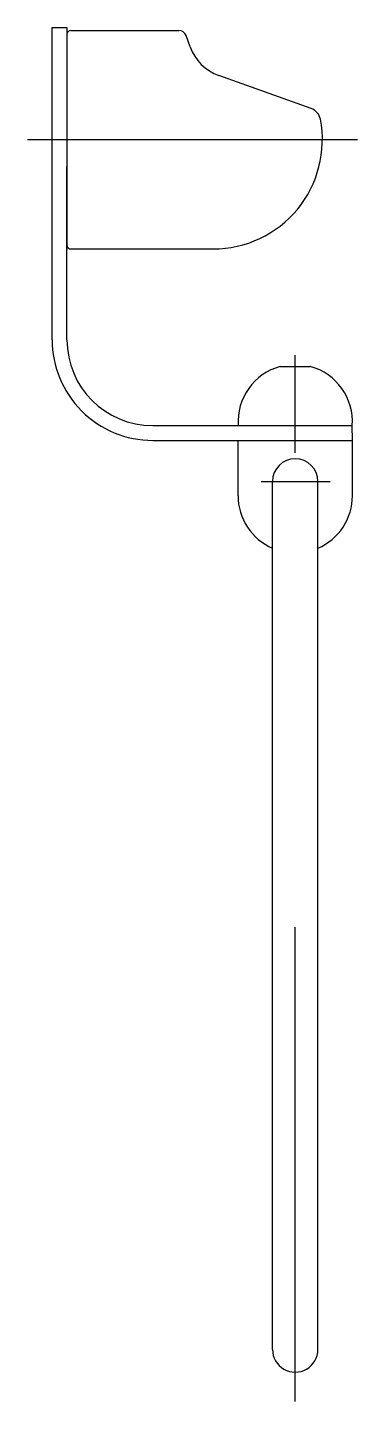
# Model space of a CAD drawing. Extents: x -343.167 to -343.097, y 0.447 to 0.736.
import ezdxf

# ---------------------------------------------------------------- set-up
doc = ezdxf.new("R2010")
doc.units = 0
doc.header["$LTSCALE"] = 0.2
doc.header["$MEASUREMENT"] = 0
doc.linetypes.add('AXES', pattern=[0.54, 0.3, -0.08, 0.08, -0.08])
doc.linetypes.add('CONTINU', pattern=[0])
doc.layers.get('0').update_dxf_attribs({"linetype": 'CONTINUOUS'})
doc.layers.add('DECA_EIXOS', color=5, linetype='AXES')

msp = doc.modelspace()

# ---------------------------------------------------------------- linework, layer by layer
at = {"linetype": 'CONTINU'}
for points in [[(-343.16134, 0.72649), (-343.16134, 0.73624)], [(-343.16134, 0.73624), (-343.15822, 0.73624)], [(-343.15822, 0.73624), (-343.15822, 0.68949)], [(-343.15822, 0.73573), (-343.15822, 0.71829)], [(-343.15742, 0.73558), (-343.13462, 0.73558)], [(-343.13224, 0.73214), (-343.1331, 0.73452)], [(-343.16134, 0.67039), (-343.16134, 0.72649)], [(-343.10669, 0.71915), (-343.12618, 0.72612)], [(-343.15822, 0.67039), (-343.15822, 0.70698)], [(-343.15742, 0.68954), (-343.12736, 0.68954)], [(-343.11323, 0.66476), (-343.1069, 0.66476)], [(-343.14012, 0.65229), (-343.11007, 0.65229)], [(-343.11007, 0.65229), (-343.09804, 0.65229)], [(-343.098, 0.64918), (-343.09804, 0.65229)], [(-343.14012, 0.64918), (-343.098, 0.64918)], [(-343.12213, 0.63752), (-343.12213, 0.64918)], [(-343.098, 0.63752), (-343.098, 0.64918)], [(-343.11486, 0.45753), (-343.11486, 0.64053)], [(-343.10528, 0.45753), (-343.10528, 0.64053)]]:
    msp.add_lwpolyline(points, dxfattribs=at)
for points in [[(-343.15742, 0.73558, 0.414071), (-343.15822, 0.73478)], [(-343.1331, 0.73452, 0.315309), (-343.13462, 0.73558)], [(-343.13224, 0.73214, 0.223162), (-343.12618, 0.72612)], [(-343.10475, 0.71688, 0.265739), (-343.10669, 0.71915)], [(-343.12736, 0.68954, 0.470672), (-343.10475, 0.71688)], [(-343.15822, 0.69034, 0.414214), (-343.15742, 0.68954)], [(-343.16134, 0.67039, 0.414214), (-343.14012, 0.64918)], [(-343.15822, 0.67039, 0.414212), (-343.14012, 0.65229)], [(-343.11323, 0.66476, 0.357459), (-343.12209, 0.65229)], [(-343.09804, 0.65229, 0.357459), (-343.1069, 0.66476)], [(-343.10528, 0.64053, 1), (-343.11486, 0.64053)], [(-343.12213, 0.63752, 0.299082), (-343.11486, 0.62644)], [(-343.10528, 0.62644, 0.299089), (-343.098, 0.63752)], [(-343.11486, 0.45753, 1.000046), (-343.10528, 0.45753)]]:
    msp.add_lwpolyline(points, format="xyb", dxfattribs=at)
at = {"layer": 'DECA_EIXOS'}
for points in [[(-343.16654, 0.71261), (-343.09693, 0.71261)], [(-343.11007, 0.44655), (-343.11007, 0.66715)], [(-343.11723, 0.64053), (-343.10273, 0.64053)]]:
    msp.add_lwpolyline(points, dxfattribs=at)

doc.saveas('drawing.dxf')
